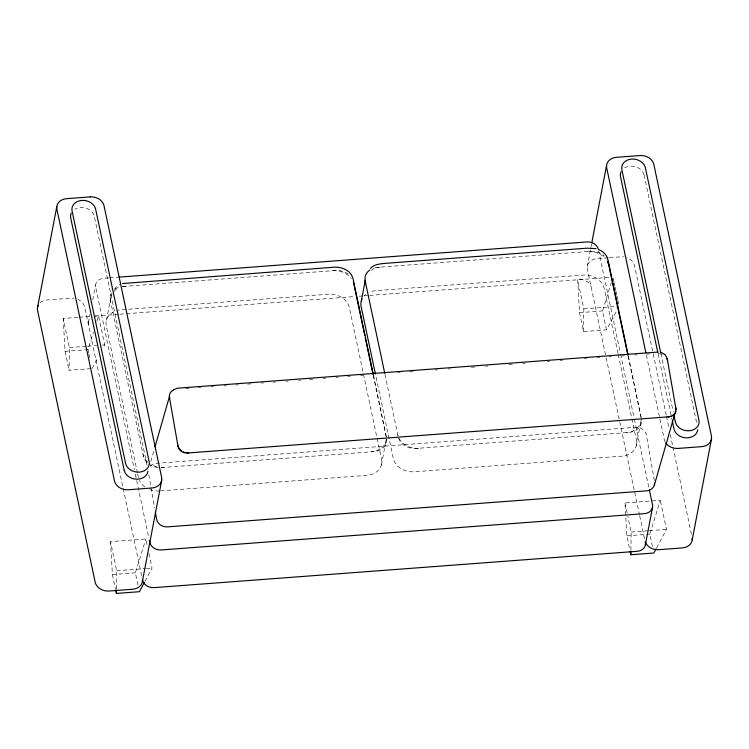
<?xml version="1.0" encoding="UTF-8"?>
<svg xmlns="http://www.w3.org/2000/svg" width="749" height="749" viewBox="0 0 749 749"><rect width="100%" height="100%" fill="white"/><g stroke="black" fill="none" stroke-linecap="round" stroke-linejoin="round"><path stroke-width="0.56" stroke-dasharray="3.75 2.81" d="M90.91 368.63L69.086 370.278L69.376 347.573L63.197 318.465L78.027 317.351M116.46 588.901L116.685 570.738L110.515 541.63L145.858 538.971L147.281 545.693M583.537 331.592L583.827 308.888L577.657 279.78L579.529 312.67L583.537 331.592L606.512 329.86L616.97 310.339M630.911 550.215L631.135 532.052L627.812 516.379M88.373 322.66L89.889 314.664M92.726 299.825L95.554 284.976M106.452 320.16L110.946 296.604M381.363 465.035L385.857 441.489M587.244 266.644L591.588 243.893M636.238 445.87L640.732 422.314M150.839 461.365L154.378 449.044M88.757 352.966L88.045 349.624L93.466 332.172M96.855 321.255L98.54 315.806L104.72 344.914L103.062 347.995M137.956 585.035L135.363 572.788L145.858 538.971M606.512 329.86L602.505 310.938L611.306 282.579M652.407 546.349L649.814 534.103L660.309 500.285L624.966 502.944L626.838 535.835L629.909 550.3M92.061 368.545L98.11 357.245M144.875 581.439L152.028 568.079L148.939 553.53M656.573 547.894L666.479 529.393L660.309 500.285M114.194 289.264L117.471 285.837L119.849 284.489M108.436 277.916L103.774 278.272A10.027 8.042 10.8 0 0 95.666 287.092L134.361 469.604M109.607 277.832L117.771 277.214M122.845 286.483L335.561 270.492A15.514 12.443 10.8 0 1 349.362 275.098M608.319 257.759L597.103 258.602A12.031 9.653 10.8 0 0 587.375 269.191L639.412 514.619M609.443 257.675L620.668 256.832A12.031 9.653 10.8 0 1 623.786 256.926M79.16 317.258L89.421 316.49M95.123 316.059L118.754 314.29M119.915 314.196L354.436 296.567M359.099 296.211L362.6 295.949M363.771 295.864L368.433 295.509M369.603 295.424L609.574 277.373M69.376 347.573L86.472 346.281M87.614 346.197L96.733 345.514M102.435 345.083L104.72 344.914M583.827 308.888L618.028 306.313M63.197 318.465L65.079 351.356L88.045 349.624M579.529 312.67L602.505 310.938M185.771 388.75L189.038 388.506M198.373 387.804L200.929 387.608M211.209 386.84L213.755 386.643M224.045 385.875L226.376 385.698M235.71 384.995L238.229 384.808M247.554 384.106L251.055 383.844M261.382 383.067L263.723 382.889M273.057 382.187L275.529 381.999M285.893 381.222L288.356 381.035M298.729 380.258L301.061 380.08M309.337 379.462L312.839 379.2M323.231 378.414L325.656 378.236M336.067 377.449L338.482 377.271M347.733 376.569L350.139 376.391M360.569 375.605L362.965 375.427M397.916 372.796L400.266 372.618M409.581 371.916L413.092 371.654M435.235 369.987L437.585 369.819M448.061 369.023L450.421 368.845M471.374 367.272L474.932 367.01M485.361 366.224L487.768 366.046M508.768 364.463L512.269 364.201M522.662 363.415L525.105 363.237M547.144 361.58L549.616 361.392M559.971 360.615L562.452 360.428M584.445 358.771L586.954 358.584M597.271 357.807L599.79 357.619M608.928 356.927L611.456 356.739M621.754 355.962L624.291 355.775M634.572 354.998L637.127 354.811M646.471 354.108L649.729 353.865M161.241 467.601L373.957 451.61A15.514 12.443 10.8 0 0 386.493 437.959M160.595 490.867L366.785 475.362A18.257 14.634 10.8 0 0 381.531 459.306L349.371 307.614A18.257 14.634 10.8 0 0 328.39 294.235L121.029 309.833A18.257 14.634 10.8 0 0 117.612 310.376M116.685 570.738L145.184 568.594M146.327 568.51L152.028 568.079M631.135 532.052L648.241 530.769M649.383 530.685L666.479 529.393M110.515 541.63L112.387 574.52L135.363 572.788M626.838 535.835L649.814 534.103M644.093 174.957L696.86 423.822M660.843 353.462L673.192 411.678M658.043 353.678L672.087 419.889M666.207 415.18L634.506 265.642A12.031 9.653 10.8 0 0 626.829 257.684M666.451 416.322L668.866 427.745M670.318 434.589L672.742 446.001M672.986 447.144L691.617 535.048M646.387 355.129L659.691 417.914M659.935 419.056L664.297 439.607A12.031 9.653 10.8 0 0 665.224 442.088M613.234 278.235L613.946 281.596M614.18 282.719L614.901 286.081M615.135 287.195L615.847 290.556M616.081 291.67L616.792 295.031M617.036 296.155L617.747 299.506M617.981 300.63L618.693 303.991M628.402 356.262L641.181 417.67M628.074 356.121L641.125 417.652M598.582 250.438L620.341 353.097M620.584 354.24L634.131 418.12M634.366 419.253L649.121 488.835M618.028 353.453L604.246 288.449A18.257 14.634 10.8 0 0 583.256 275.07L375.904 290.668A18.257 14.634 10.8 0 0 369.304 292.297M618.271 354.595L636.407 440.131A18.257 14.634 10.8 0 1 621.651 456.197L414.3 471.786A18.257 14.634 10.8 0 1 393.309 458.416L375.418 374.013M639.655 515.761L644.833 540.207M624.966 502.944L627.578 515.256M384.986 374.406L398.271 437.07M373.536 375.427L386.315 436.836M373.208 375.286L386.25 436.817M147.057 465.166L94.299 216.302A12.021 9.643 10.8 0 0 74.844 209.233M137.479 473.022L106.283 325.89A18.257 14.634 10.8 0 1 116.516 310.685M137.722 474.154L138.443 477.581M135.326 474.164L148.864 538.044M141.683 575.728L84.703 306.987A12.031 9.653 10.8 0 0 77.999 299.413M88.991 354.08L90.17 359.642M65.079 351.356L69.086 370.278M112.387 574.52L115.458 588.986M654.336 480.53L646.396 435.066A9.625 8.408 16 0 0 635.489 427.295L156.382 463.331A9.625 8.408 16 0 0 150.146 466.309M148.826 474.782L154.584 507.747M40.212 302.783A12.031 9.653 10.8 0 1 47.309 299.946L70.865 298.168A12.031 9.653 10.8 0 1 73.992 298.271M624.638 167.888A12.021 9.643 10.8 0 1 644.074 174.957M660.44 353.706A9.625 8.408 16 0 1 662.21 354.371M658.137 353.228A8.183 7.144 16 0 1 659.719 353.247M159.434 490.951A18.257 14.634 10.8 0 1 149.8 489.546M144.932 486.953A18.257 14.634 10.8 0 1 139.398 480.427M110.777 302.343A18.257 14.634 10.8 0 1 112.06 293.936M113.801 291.539A18.257 14.634 10.8 0 1 118.922 287.916M122.096 286.83A18.257 14.634 10.8 0 1 125.523 286.277M163.928 467.404A18.257 14.634 10.8 0 1 161.269 467.442M156.85 466.796A18.257 14.634 10.8 0 1 150.371 464.043M147.684 461.983A18.257 14.634 10.8 0 1 142.937 454.034M386.287 438.642A18.257 14.634 10.8 0 1 371.279 451.806M332.874 270.689A18.257 14.634 10.8 0 1 351.309 278.534M111.395 292.99A15.514 12.443 10.8 0 0 110.309 300.134L143.405 456.235A15.514 12.443 10.8 0 0 149.725 464.745M114.85 289.226A15.514 12.443 10.8 0 1 119.934 286.942M158.226 467.582A15.514 12.443 10.8 0 1 150.568 465.251M364.183 295.93A18.257 14.634 10.8 0 1 365.671 294.526M370.998 270.342A18.257 14.634 10.8 0 1 380.398 267.112M418.794 448.239A18.257 14.634 10.8 0 1 397.803 434.86M641.163 419.477A18.257 14.634 10.8 0 1 626.145 432.641M587.75 251.524A18.257 14.634 10.8 0 1 605.51 258.527M374.8 267.777A15.514 12.443 10.8 0 1 377.711 267.318L590.427 251.318A15.514 12.443 10.8 0 1 604.237 255.933M398.477 437.884A15.514 12.443 10.8 0 0 416.116 448.436L628.823 432.445A15.514 12.443 10.8 0 0 641.359 418.794M88.476 324.776A10.027 8.042 10.8 0 1 90.142 318.84M94.102 316.415A10.027 8.042 10.8 0 1 96.584 315.956M579.614 279.63A10.027 8.042 10.8 0 1 591.148 286.979"/><path stroke-width="1.12" d="M144.323 582.469L139.37 591.71L116.395 593.442L116.441 590.034M656.03 548.914L653.821 553.024L630.855 554.756L630.892 551.348M37.45 307.989L56.765 206.724M142.432 581.215L161.756 479.94M361.318 300.995L365.175 280.809M591.804 242.751L606.568 165.379M645.432 544.607L652.613 506.923M692.235 539.87L711.55 438.596M155.024 446.797L169.499 396.371M654.383 484.968L675.617 411.004M370.371 268.404C374.35 264.032 380.604 263.835 386.063 263.292L587.272 248.162L596.064 248.677M173.45 389.742L177.691 388.188L658.015 352.067M122.546 283.562L332.397 267.327C340.664 266.316 350.832 269.809 353.022 278.694L373.292 374.294M118.941 277.13L586.804 241.946A10.027 8.042 10.8 0 1 598.339 249.295M661.18 352.386L665.234 354.773L667.284 358.668M598.938 249.632C603.142 251.458 606.83 254.95 607.898 259.529L628.158 355.129M660.609 352.32L621.876 169.667A12.021 9.643 10.8 0 1 631.594 159.088L631.613 159.078A12.021 9.643 10.8 0 1 645.423 167.898L698.929 420.189A12.021 9.643 10.8 0 1 689.211 430.769A12.021 9.643 10.8 0 1 675.383 421.959M673.913 415.105L675.364 421.959M657.8 352.536L620.537 176.727A12.021 9.643 10.8 0 1 621.08 171.764M672.321 421.032L674.016 429.018A12.021 9.643 10.8 0 0 687.844 437.828L687.863 437.828A12.021 9.643 10.8 0 0 697.712 429.786M645.9 352.845L606.699 167.916A12.031 9.653 10.8 0 1 616.418 157.327L639.983 155.558A12.031 9.653 10.8 0 1 653.821 164.377L711.419 436.058A12.031 9.653 10.8 0 1 701.691 446.647L678.135 448.417A12.031 9.653 10.8 0 1 665.702 442.865M627.84 354.998L608.272 262.693A15.514 12.443 10.8 0 0 607.795 261.064M649.364 489.977L652.51 504.807A10.027 8.042 10.8 0 1 644.402 513.627L161.363 549.953A10.027 8.042 10.8 0 1 149.837 542.604L149.351 540.329M630.143 551.414L630.855 554.756M384.752 373.274L365.175 280.969A15.514 12.443 10.8 0 1 369.725 270.061M375.183 372.88L361.158 306.725A18.257 14.634 10.8 0 1 361.992 299.188M353.397 281.858L364.754 335.412M365.231 337.668L372.965 374.163M124.222 470.363L70.734 218.071A12.021 9.643 10.8 0 1 71.286 213.109M115.692 590.1L116.395 593.442M155.38 512.297L156.569 519.113A9.625 8.408 16 0 0 167.476 526.875L646.584 490.848A9.625 8.408 16 0 0 654.635 483.339M38.133 305.564A12.031 9.653 10.8 0 0 37.581 310.535L95.179 582.216A12.031 9.653 10.8 0 0 109.017 591.027L132.582 589.257A12.031 9.653 10.8 0 0 142.441 579.52M147.918 471.13A12.021 9.643 10.8 0 1 136.515 479.201A12.021 9.643 10.8 0 1 124.24 470.363M645.198 541.714A12.031 9.653 10.8 0 0 658.811 549.691L682.376 547.912A12.031 9.653 10.8 0 0 692.235 538.175M169.667 398.543A9.625 8.408 16 0 1 169.564 396.876M188.711 452.911A9.625 8.408 16 0 1 186.847 452.892M184.994 452.536A9.625 8.408 16 0 1 183.224 451.881M181.614 450.935A9.625 8.408 16 0 1 177.803 445.149M674.053 413.907A9.625 8.408 16 0 1 672.808 415.068M671.31 415.967A9.625 8.408 16 0 1 667.818 416.884M675.767 407.709A9.625 8.408 16 0 1 675.87 409.375M667.153 359.464A9.625 8.408 16 0 1 667.631 361.102M173.225 390.248A8.183 7.144 16 0 0 169.443 397.279L178.028 446.423A8.183 7.144 16 0 0 187.297 453.023L669.231 416.781A8.183 7.144 16 0 0 675.991 408.973L667.406 359.829A8.183 7.144 16 0 0 667.003 358.434M365.643 283.178A18.257 14.634 10.8 0 1 365.381 280.276M607.785 262.047A18.257 14.634 10.8 0 1 608.74 264.893M142.647 580.288A10.027 8.042 10.8 0 0 154.182 587.637L637.212 551.311A10.027 8.042 10.8 0 0 645.32 542.491M90.189 196.903L66.624 198.672A12.031 9.653 10.8 0 0 56.896 209.261L114.494 480.942A12.031 9.653 10.8 0 0 128.332 489.762L151.897 487.992A12.031 9.653 10.8 0 0 161.625 477.403L104.027 205.722A12.031 9.653 10.8 0 0 90.189 196.903M81.819 200.423L81.8 200.423A12.021 9.643 10.8 0 0 72.082 211.003L125.57 463.303A12.021 9.643 10.8 0 0 139.398 472.113L139.417 472.104A12.021 9.643 10.8 0 0 149.135 461.524L95.647 209.233A12.021 9.643 10.8 0 0 81.8 200.423"/></g></svg>
